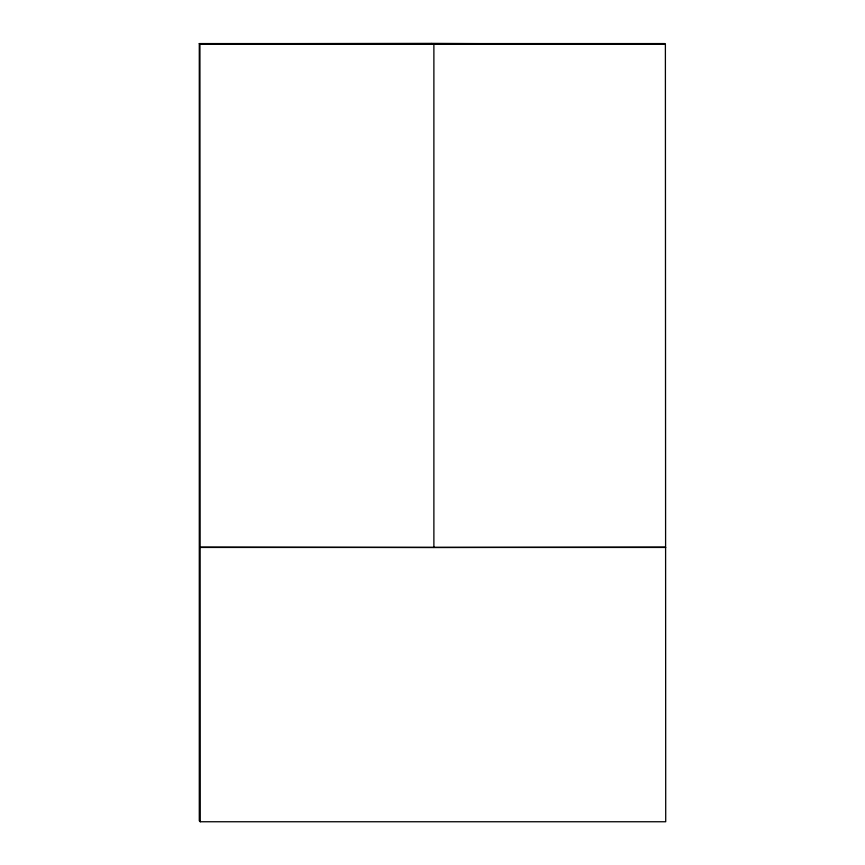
<?xml version="1.0" encoding="UTF-8"?>
<svg xmlns="http://www.w3.org/2000/svg" width="865" height="865" viewBox="0 0 865 865"><rect width="100%" height="100%" fill="white"/><g stroke="black" fill="none" stroke-linecap="round" stroke-linejoin="round"><path stroke-width="1.3" d="M199.285 43.574L199.285 820.777L200.258 821.75L665.715 821.75L665.39 44.223L664.742 43.574L199.285 43.574L199.934 44.223L665.39 44.223M200.258 821.75L199.934 44.223M199.934 547.123L433.884 547.448L433.884 44.548M433.884 547.448L665.39 547.113M200.258 547.448L665.715 547.448M431.321 43.455L272.54 43.682L592.147 44.126L431.321 43.455"/></g></svg>
